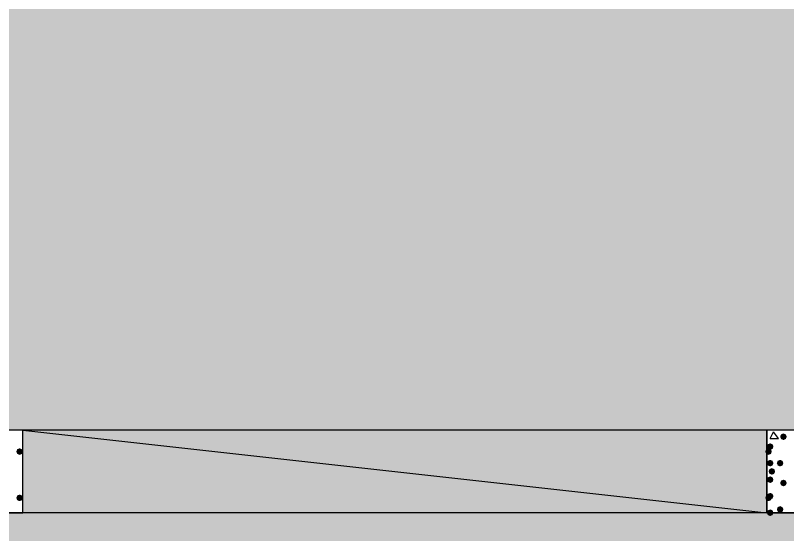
# Model space of a CAD drawing. Header units: millimetres. Extents: x 0 to 420, y 0 to 297.
# Drawn here: x 48.41 to 68.18, y 105.19 to 118.49 of the extents above; entities that cross this region are included whole.
import ezdxf

# ---------------------------------------------------------------- set-up
doc = ezdxf.new("R2010")
doc.units = ezdxf.units.MM
doc.layers.get('0').update_dxf_attribs({"linetype": 'CONTINUOUS'})

msp = doc.modelspace()

# ---------------------------------------------------------------- hatches: boundary and pattern name
at = {"true_color": 0x000008}
h = msp.add_hatch(color=0, dxfattribs=at)
h.paths.add_polyline_path([(194.775667, 126.915333), (33.401, 126.915333), (194.775667, 107.865333)], flags=0)
h.paths.add_polyline_path([(33.401, 126.915333), (194.775667, 107.865333), (33.401, 107.865333)], flags=0)
h = msp.add_hatch(color=0, dxfattribs=at)
h.paths.add_polyline_path([(67.648667, 107.865333), (48.598667, 107.865333), (67.648667, 105.748667)], flags=0)
h.paths.add_polyline_path([(48.598667, 107.865333), (67.648667, 105.748667), (48.598667, 105.748667)], flags=0)
at = {"true_color": 0x000007}
for points in [[(68.156667, 107.696), (68.131796, 107.636204), (68.072, 107.611333), (68.012204, 107.636204), (67.987333, 107.696), (68.012204, 107.755796), (68.072, 107.780667), (68.131796, 107.755796)], [(48.598667, 107.315), (48.573796, 107.255204), (48.514, 107.230333), (48.454204, 107.255204), (48.429333, 107.315), (48.454204, 107.374796), (48.514, 107.399667), (48.573796, 107.374796)], [(67.775667, 107.315), (67.750796, 107.255204), (67.691, 107.230333), (67.631204, 107.255204), (67.606333, 107.315), (67.631204, 107.374796), (67.691, 107.399667), (67.750796, 107.374796)], [(67.818, 107.442), (67.793129, 107.382204), (67.733333, 107.357333), (67.673537, 107.382204), (67.648667, 107.442), (67.673537, 107.501796), (67.733333, 107.526667), (67.793129, 107.501796)], [(67.818, 107.018667), (67.793129, 106.958871), (67.733333, 106.934), (67.673537, 106.958871), (67.648667, 107.018667), (67.673537, 107.078462), (67.733333, 107.103333), (67.793129, 107.078463)], [(68.072, 107.018667), (68.047129, 106.958871), (67.987333, 106.934), (67.927538, 106.958871), (67.902667, 107.018667), (67.927537, 107.078462), (67.987333, 107.103333), (68.047129, 107.078463)], [(67.860333, 106.807), (67.835463, 106.747204), (67.775667, 106.722333), (67.715871, 106.747204), (67.691, 106.807), (67.715871, 106.866796), (67.775667, 106.891667), (67.835462, 106.866796)], [(67.818, 106.595333), (67.793129, 106.535538), (67.733333, 106.510667), (67.673537, 106.535538), (67.648667, 106.595333), (67.673537, 106.655129), (67.733333, 106.68), (67.793129, 106.655129)], [(68.156667, 106.510667), (68.131796, 106.450871), (68.072, 106.426), (68.012204, 106.450871), (67.987333, 106.510667), (68.012204, 106.570462), (68.072, 106.595333), (68.131796, 106.570463)], [(48.598667, 106.129667), (48.573796, 106.069871), (48.514, 106.045), (48.454204, 106.069871), (48.429333, 106.129667), (48.454204, 106.189462), (48.514, 106.214333), (48.573796, 106.189463)], [(67.775667, 106.129667), (67.750796, 106.069871), (67.691, 106.045), (67.631204, 106.069871), (67.606333, 106.129667), (67.631204, 106.189462), (67.691, 106.214333), (67.750796, 106.189463)], [(67.818, 106.172), (67.793129, 106.112204), (67.733333, 106.087333), (67.673537, 106.112204), (67.648667, 106.172), (67.673537, 106.231796), (67.733333, 106.256667), (67.793129, 106.231796)], [(67.818, 105.748667), (67.793129, 105.688871), (67.733333, 105.664), (67.673537, 105.688871), (67.648667, 105.748667), (67.673537, 105.808462), (67.733333, 105.833333), (67.793129, 105.808463)], [(68.072, 105.833333), (68.047129, 105.773538), (67.987333, 105.748667), (67.927538, 105.773538), (67.902667, 105.833333), (67.927537, 105.893129), (67.987333, 105.918), (68.047129, 105.893129)]]:
    msp.add_hatch(color=0, dxfattribs=at).paths.add_polyline_path(points, flags=0)
at = {"true_color": 0x000008}
h = msp.add_hatch(color=0, dxfattribs=at)
h.paths.add_polyline_path([(379.518333, 105.748667), (33.401, 105.748667), (379.518333, 86.656333)], flags=0)
h.paths.add_polyline_path([(33.401, 105.748667), (379.518333, 86.656333), (33.401, 86.656333)], flags=0)

# ---------------------------------------------------------------- linework, layer by layer
at = {"color": 0, "true_color": 0x000008}
for points in [[(33.401, 126.915333), (194.775667, 107.865333), (33.401, 107.865333)], [(67.648667, 107.865333), (48.598667, 107.865333), (67.648667, 105.748667)], [(48.598667, 107.865333), (67.648667, 105.748667), (48.598667, 105.748667)], [(379.518333, 105.748667), (33.401, 105.748667), (379.518333, 86.656333)]]:
    msp.add_lwpolyline(points, close=True, dxfattribs=at)
at = {"color": 0, "true_color": 0x000007}
for points in [[(46.482, 107.865333), (46.482, 105.748667), (48.598667, 105.748667), (48.598667, 107.865333)], [(67.648667, 107.865333), (67.648667, 105.748667), (69.765333, 105.748667), (69.765333, 107.865333)]]:
    msp.add_lwpolyline(points, close=True, dxfattribs=at)
for points in [[(67.733333, 107.653667), (67.818, 107.823)], [(67.945, 107.653667), (67.818, 107.823)], [(67.733333, 107.653667), (67.945, 107.653667)]]:
    msp.add_lwpolyline(points, dxfattribs=at)

doc.saveas('drawing.dxf')
